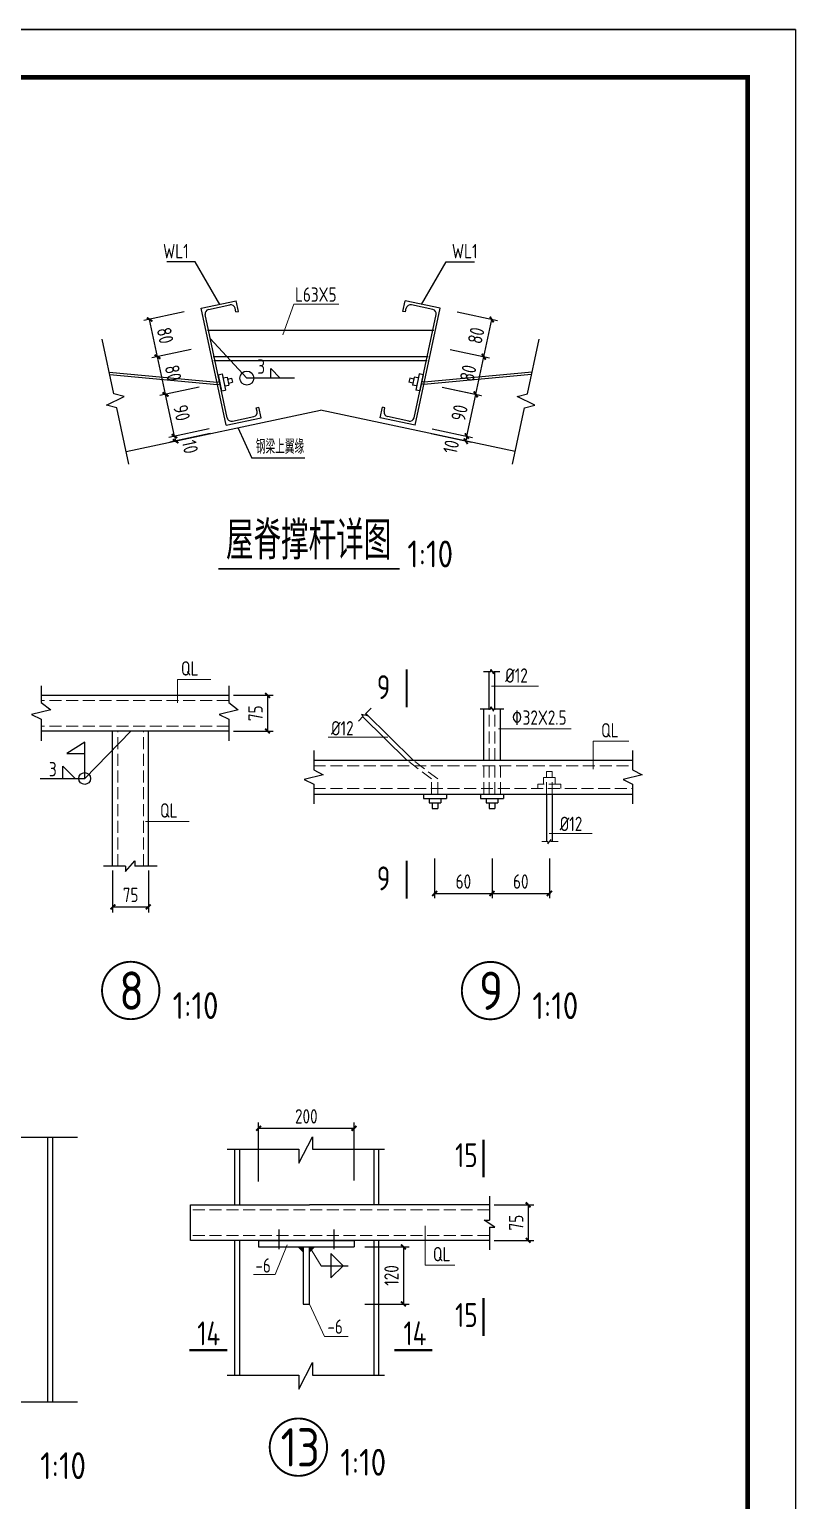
# Model space of a CAD drawing. Header units: millimetres. Extents: x 865490 to 879904, y 39442 to 44891.
# Drawn here: x 876056 to 876216.3, y 39736.5 to 40044 of the extents above; entities that cross this region are included whole.
import ezdxf

# ---------------------------------------------------------------- set-up
doc = ezdxf.new("R2010")
doc.units = ezdxf.units.MM
doc.header["$LTSCALE"] = 1000
doc.header["$MEASUREMENT"] = 0
doc.linetypes.add('DASH', pattern=[0.35, 0.25, -0.1])
for name, color, linetype, lineweight in [('1', 4, 'Continuous', 70), ('D3', 62, 'Continuous', 9), ('LZ', 64, 'Continuous', 9), ('数字', 3, 'Continuous', 9)]:
    doc.layers.add(name, color=color, linetype=linetype, lineweight=lineweight)
for name, color, linetype in [('D1', 112, 'Continuous'), ('D2', 6, 'Continuous'), ('DIM', 7, 'Continuous'), ('DRAWING0', 112, 'Continuous'), ('GJ', 6, 'Continuous'), ('PUB_DIM', 3, 'Continuous'), ('THIN', 7, 'Continuous'), ('文字', 7, 'Continuous'), ('桩', 6, 'Continuous')]:
    doc.layers.add(name, color=color, linetype=linetype)
doc.styles.add('GBHZ', font='gbenor.shx', dxfattribs={"width": 0.9, "bigfont": 'gbcbig.shx'})
doc.dimstyles.new('100', dxfattribs={"dimscale": 0, "dimtxt": 3, "dimasz": 0.01, "dimexe": 1, "dimexo": 2, "dimgap": 1, "dimtad": 1, "dimdec": 0, "dimlfac": 100, "dimdsep": 46, "dimtxsty": 'GBHZ', "dimblk": 'JT', "dimcen": -2.5, "dimclrd": 7, "dimclre": 7, "dimclrt": 7, "dimadec": 0, "dimazin": 0, "dimtfac": 1, "dimtdec": 0, "dimtix": 1, "dimtmove": 2, "dimatfit": 3, "dimldrblk": 'JT', "dimfxl": 0, "dimtolj": 1, "dimlwd": -1, "dimlwe": -1, "dimarcsym": 0})
doc.dimstyles.new('Y10', dxfattribs={"dimscale": 0, "dimtxt": 3, "dimasz": 0.01, "dimexe": 1.2, "dimexo": 1, "dimgap": 1, "dimtad": 1, "dimdec": 0, "dimlfac": 10, "dimzin": 0, "dimdsep": 46, "dimtxsty": 'GBHZ', "dimblk1": 'DX', "dimblk2": 'DX', "dimsah": 1, "dimcen": 0.09, "dimdle": 1, "dimadec": 0, "dimazin": 0, "dimtfac": 1, "dimtdec": 0, "dimtix": 1, "dimtmove": 2, "dimatfit": 3, "dimldrblk": 'DX', "dimfxl": 0, "dimtolj": 1, "dimtzin": 0, "dimarcsym": 0})

# ---------------------------------------------------------------- blocks, each defined once
blk = doc.blocks.new('DX')
at = {"color": 0, "linetype": 'ByBlock', "const_width": 40}
blk.add_lwpolyline([(-54, -51), (46, 49)], dxfattribs=at)
blk = doc.blocks.new('*D223')
at = {"layer": 'Defpoints', "color": 0, "linetype": 'ByBlock', "transparency": 16777216}
for p in [(876092.55, 39969.39), (876084.53, 39967.68), (876094.6, 39960.67)]:
    blk.add_point(p, dxfattribs=at)
at = {"layer": 'dim', "color": 0, "linetype": 'ByBlock', "lineweight": -2, "transparency": 16777216}
for p, q in [((876091.57, 39969.18), (876083.36, 39967.43)), ((876086.4, 39958.93), (876084.53, 39967.67)), ((876093.63, 39960.46), (876085.22, 39958.67))]:
    blk.add_line(p, q, dxfattribs=at)
at = {"layer": 'dim', "color": 0, "linetype": 'ByBlock', "lineweight": -2, "transparency": 16777216, "xscale": 0.01, "yscale": 0.01, "zscale": 0.01}
for p, rotation in [((876084.53, 39967.68), 102.0171866415821), ((876086.4, 39958.92), 282.0171866415821)]:
    blk.add_blockref('DX', p, dxfattribs=dict(at, rotation=rotation))
at = {"layer": 'dim', "color": 0, "linetype": 'ByBlock', "transparency": 16777216, "insert": (876087.91, 39963.82), "char_height": 3, "attachment_point": 5, "rotation": 282.0172, "style": 'GBHZ'}
blk.add_mtext('\\A1;90', dxfattribs=at)
blk = doc.blocks.new('*D224')
at = {"layer": 'Defpoints', "color": 0, "linetype": 'ByBlock', "transparency": 16777216}
for p in [(876082.84, 39975.54), (876090.84, 39977.25), (876092.55, 39969.39)]:
    blk.add_point(p, dxfattribs=at)
at = {"layer": 'dim', "color": 0, "linetype": 'ByBlock', "lineweight": -2, "transparency": 16777216}
for p, q in [((876089.86, 39977.04), (876081.66, 39975.29)), ((876084.51, 39967.69), (876082.84, 39975.53)), ((876091.57, 39969.18), (876083.34, 39967.43))]:
    blk.add_line(p, q, dxfattribs=at)
at = {"layer": 'dim', "color": 0, "linetype": 'ByBlock', "lineweight": -2, "transparency": 16777216, "xscale": 0.01, "yscale": 0.01, "zscale": 0.01}
for p, rotation in [((876082.84, 39975.54), 102.0171866415821), ((876084.51, 39967.68), 282.0171866415821)]:
    blk.add_blockref('DX', p, dxfattribs=dict(at, rotation=rotation))
at = {"layer": 'dim', "color": 0, "linetype": 'ByBlock', "transparency": 16777216, "insert": (876086.12, 39972.13), "char_height": 3, "attachment_point": 5, "rotation": 282.0172, "style": 'GBHZ'}
blk.add_mtext('\\A1;80', dxfattribs=at)
blk = doc.blocks.new('*D225')
at = {"layer": 'Defpoints', "color": 0, "linetype": 'ByBlock', "transparency": 16777216}
for p in [(876089.38, 39985.11), (876081.17, 39983.37), (876090.84, 39977.25)]:
    blk.add_point(p, dxfattribs=at)
at = {"layer": 'dim', "color": 0, "linetype": 'ByBlock', "lineweight": -2, "transparency": 16777216}
for p, q in [((876088.4, 39984.91), (876080, 39983.12)), ((876082.83, 39975.55), (876081.17, 39983.36)), ((876089.86, 39977.04), (876081.66, 39975.29))]:
    blk.add_line(p, q, dxfattribs=at)
at = {"layer": 'dim', "color": 0, "linetype": 'ByBlock', "lineweight": -2, "transparency": 16777216, "xscale": 0.01, "yscale": 0.01, "zscale": 0.01}
for p, rotation in [((876081.17, 39983.37), 102.0171866415821), ((876082.84, 39975.54), 282.0171866415821)]:
    blk.add_blockref('DX', p, dxfattribs=dict(at, rotation=rotation))
at = {"layer": 'dim', "color": 0, "linetype": 'ByBlock', "transparency": 16777216, "insert": (876084.45, 39979.98), "char_height": 3, "attachment_point": 5, "rotation": 282.0172, "style": 'GBHZ'}
blk.add_mtext('\\A1;80', dxfattribs=at)
blk = doc.blocks.new('*D226')
at = {"layer": 'Defpoints', "color": 0, "linetype": 'ByBlock', "transparency": 16777216}
for p in [(876094.6, 39960.67), (876094.81, 39959.69), (876086.61, 39957.94)]:
    blk.add_point(p, dxfattribs=at)
at = {"layer": 'dim', "color": 0, "linetype": 'ByBlock', "lineweight": -2, "transparency": 16777216}
for p, q in [((876093.63, 39960.46), (876085.22, 39958.67)), ((876093.83, 39959.48), (876085.43, 39957.69)), ((876086.4, 39958.93), (876086.39, 39958.94)), ((876086.4, 39958.92), (876086.61, 39957.94)), ((876086.61, 39957.93), (876086.61, 39957.92))]:
    blk.add_line(p, q, dxfattribs=at)
at = {"layer": 'dim', "color": 0, "linetype": 'ByBlock', "lineweight": -2, "transparency": 16777216, "xscale": 0.01, "yscale": 0.01, "zscale": 0.01}
for p, rotation in [((876086.4, 39958.92), 282.0171866415821), ((876086.61, 39957.94), 102.0171866415821)]:
    blk.add_blockref('DX', p, dxfattribs=dict(at, rotation=rotation))
at = {"layer": 'dim', "color": 0, "linetype": 'ByBlock', "transparency": 16777216, "insert": (876089.67, 39956.72), "char_height": 3, "attachment_point": 5, "rotation": 282.0172, "style": 'GBHZ'}
blk.add_mtext('\\A1;10', dxfattribs=at)
blk = doc.blocks.new('*D231')
at = {"layer": 'Defpoints', "color": 0, "linetype": 'ByBlock', "transparency": 16777216}
for p in [(876141.36, 39969.39), (876149.38, 39967.68), (876139.31, 39960.67)]:
    blk.add_point(p, dxfattribs=at)
at = {"layer": 'dim', "color": 0, "linetype": 'ByBlock', "lineweight": -2, "transparency": 16777216}
for p, q in [((876142.34, 39969.18), (876150.55, 39967.43)), ((876147.52, 39958.93), (876149.38, 39967.67)), ((876140.29, 39960.46), (876148.69, 39958.67))]:
    blk.add_line(p, q, dxfattribs=at)
at = {"layer": 'dim', "color": 0, "linetype": 'ByBlock', "lineweight": -2, "transparency": 16777216, "xscale": 0.01, "yscale": 0.01, "zscale": 0.01}
for p, rotation in [((876149.38, 39967.68), 77.98281336494445), ((876147.52, 39958.92), 257.9828133649445)]:
    blk.add_blockref('DX', p, dxfattribs=dict(at, rotation=rotation))
at = {"layer": 'dim', "color": 0, "linetype": 'ByBlock', "transparency": 16777216, "insert": (876146, 39963.82), "char_height": 3, "attachment_point": 5, "rotation": 77.9828, "style": 'GBHZ'}
blk.add_mtext('\\A1;90', dxfattribs=at)
blk = doc.blocks.new('*D232')
at = {"layer": 'Defpoints', "color": 0, "linetype": 'ByBlock', "transparency": 16777216}
for p in [(876143.08, 39977.25), (876151.08, 39975.54), (876141.36, 39969.39)]:
    blk.add_point(p, dxfattribs=at)
at = {"layer": 'dim', "color": 0, "linetype": 'ByBlock', "lineweight": -2, "transparency": 16777216}
for p, q in [((876144.05, 39977.04), (876152.25, 39975.29)), ((876149.41, 39967.69), (876151.08, 39975.53)), ((876142.34, 39969.18), (876150.58, 39967.43))]:
    blk.add_line(p, q, dxfattribs=at)
at = {"layer": 'dim', "color": 0, "linetype": 'ByBlock', "lineweight": -2, "transparency": 16777216, "xscale": 0.01, "yscale": 0.01, "zscale": 0.01}
for p, rotation in [((876151.08, 39975.54), 77.98281336494445), ((876149.4, 39967.68), 257.9828133649445)]:
    blk.add_blockref('DX', p, dxfattribs=dict(at, rotation=rotation))
at = {"layer": 'dim', "color": 0, "linetype": 'ByBlock', "transparency": 16777216, "insert": (876147.8, 39972.13), "char_height": 3, "attachment_point": 5, "rotation": 77.9828, "style": 'GBHZ'}
blk.add_mtext('\\A1;80', dxfattribs=at)
blk = doc.blocks.new('*D233')
at = {"layer": 'Defpoints', "color": 0, "linetype": 'ByBlock', "transparency": 16777216}
for p in [(876144.54, 39985.11), (876152.74, 39983.37), (876143.08, 39977.25)]:
    blk.add_point(p, dxfattribs=at)
at = {"layer": 'dim', "color": 0, "linetype": 'ByBlock', "lineweight": -2, "transparency": 16777216}
for p, q in [((876145.52, 39984.91), (876153.92, 39983.12)), ((876151.08, 39975.55), (876152.74, 39983.36)), ((876144.05, 39977.04), (876152.25, 39975.29))]:
    blk.add_line(p, q, dxfattribs=at)
at = {"layer": 'dim', "color": 0, "linetype": 'ByBlock', "lineweight": -2, "transparency": 16777216, "xscale": 0.01, "yscale": 0.01, "zscale": 0.01}
for p, rotation in [((876152.74, 39983.37), 77.98281336494445), ((876151.08, 39975.54), 257.9828133649445)]:
    blk.add_blockref('DX', p, dxfattribs=dict(at, rotation=rotation))
at = {"layer": 'dim', "color": 0, "linetype": 'ByBlock', "transparency": 16777216, "insert": (876149.47, 39979.98), "char_height": 3, "attachment_point": 5, "rotation": 77.9828, "style": 'GBHZ'}
blk.add_mtext('\\A1;80', dxfattribs=at)
blk = doc.blocks.new('*D234')
at = {"layer": 'Defpoints', "color": 0, "linetype": 'ByBlock', "transparency": 16777216}
for p in [(876139.1, 39959.69), (876139.31, 39960.67), (876147.31, 39957.94)]:
    blk.add_point(p, dxfattribs=at)
at = {"layer": 'dim', "color": 0, "linetype": 'ByBlock', "lineweight": -2, "transparency": 16777216}
for p, q in [((876140.29, 39960.46), (876148.69, 39958.67)), ((876140.08, 39959.48), (876148.48, 39957.69)), ((876147.31, 39957.93), (876147.3, 39957.92)), ((876147.52, 39958.92), (876147.31, 39957.94)), ((876147.52, 39958.93), (876147.52, 39958.94))]:
    blk.add_line(p, q, dxfattribs=at)
at = {"layer": 'dim', "color": 0, "linetype": 'ByBlock', "lineweight": -2, "transparency": 16777216, "xscale": 0.01, "yscale": 0.01, "zscale": 0.01}
for p, rotation in [((876147.52, 39958.92), 257.9828133649444), ((876147.31, 39957.94), 77.98281336494442)]:
    blk.add_blockref('DX', p, dxfattribs=dict(at, rotation=rotation))
at = {"layer": 'dim', "color": 0, "linetype": 'ByBlock', "transparency": 16777216, "insert": (876144.24, 39956.72), "char_height": 3, "attachment_point": 5, "rotation": 77.9828, "style": 'GBHZ'}
blk.add_mtext('\\A1;10', dxfattribs=at)
blk = doc.blocks.new('*D266')
at = {"layer": 'Defpoints', "color": 0, "linetype": 'ByBlock', "transparency": 16777216}
for p in [(876123.96, 39814.28), (876103.96, 39802.17), (876123.96, 39802.38)]:
    blk.add_point(p, dxfattribs=at)
at = {"layer": 'DIM', "color": 0, "linetype": 'ByBlock', "lineweight": -2, "transparency": 16777216}
for p, q in [((876103.96, 39803.17), (876103.96, 39815.48)), ((876123.96, 39803.38), (876123.96, 39815.48)), ((876103.97, 39814.28), (876123.95, 39814.28))]:
    blk.add_line(p, q, dxfattribs=at)
at = {"layer": 'DIM', "color": 0, "linetype": 'ByBlock', "lineweight": -2, "transparency": 16777216, "xscale": 0.01, "yscale": 0.01, "zscale": 0.01, "rotation": 180}
blk.add_blockref('DX', (876103.96, 39814.28), dxfattribs=at)
at = {"layer": 'DIM', "color": 0, "linetype": 'ByBlock', "lineweight": -2, "transparency": 16777216, "xscale": 0.01, "yscale": 0.01, "zscale": 0.01}
blk.add_blockref('DX', (876123.96, 39814.28), dxfattribs=at)
at = {"layer": 'DIM', "color": 0, "linetype": 'ByBlock', "transparency": 16777216, "insert": (876113.96, 39816.78), "char_height": 3, "attachment_point": 5, "style": 'GBHZ'}
blk.add_mtext('\\A1;200', dxfattribs=at)
blk = doc.blocks.new('*D267')
at = {"layer": 'Defpoints', "color": 0, "linetype": 'ByBlock', "transparency": 16777216}
for p in [(876125.23, 39789.53), (876125.23, 39777.53), (876134.27, 39777.53)]:
    blk.add_point(p, dxfattribs=at)
at = {"layer": 'DIM', "color": 0, "linetype": 'ByBlock', "lineweight": -2, "transparency": 16777216}
for p, q in [((876126.23, 39789.53), (876135.47, 39789.53)), ((876134.27, 39789.52), (876134.27, 39777.54)), ((876126.23, 39777.53), (876135.47, 39777.53))]:
    blk.add_line(p, q, dxfattribs=at)
at = {"layer": 'DIM', "color": 0, "linetype": 'ByBlock', "lineweight": -2, "transparency": 16777216, "xscale": 0.01, "yscale": 0.01, "zscale": 0.01}
for p, rotation in [((876134.27, 39789.53), 90), ((876134.27, 39777.53), 270)]:
    blk.add_blockref('DX', p, dxfattribs=dict(at, rotation=rotation))
at = {"layer": 'DIM', "color": 0, "linetype": 'ByBlock', "transparency": 16777216, "insert": (876131.77, 39783.53), "char_height": 3, "attachment_point": 5, "rotation": 90, "style": 'GBHZ'}
blk.add_mtext('\\A1;120', dxfattribs=at)
blk = doc.blocks.new('*D268')
at = {"layer": 'Defpoints', "color": 0, "linetype": 'ByBlock', "transparency": 16777216}
for p in [(876152.25, 39798.32), (876152.25, 39790.82), (876160.35, 39790.82)]:
    blk.add_point(p, dxfattribs=at)
at = {"layer": 'DIM', "color": 0, "linetype": 'ByBlock', "lineweight": -2, "transparency": 16777216}
for p, q in [((876153.25, 39798.32), (876161.55, 39798.32)), ((876160.35, 39798.31), (876160.35, 39790.83)), ((876153.25, 39790.82), (876161.55, 39790.82))]:
    blk.add_line(p, q, dxfattribs=at)
at = {"layer": 'DIM', "color": 0, "linetype": 'ByBlock', "lineweight": -2, "transparency": 16777216, "xscale": 0.01, "yscale": 0.01, "zscale": 0.01}
for p, rotation in [((876160.35, 39798.32), 90), ((876160.35, 39790.82), 270)]:
    blk.add_blockref('DX', p, dxfattribs=dict(at, rotation=rotation))
at = {"layer": 'DIM', "color": 0, "linetype": 'ByBlock', "transparency": 16777216, "insert": (876157.85, 39794.57), "char_height": 3, "attachment_point": 5, "rotation": 90, "style": 'GBHZ'}
blk.add_mtext('\\A1;75', dxfattribs=at)
blk = doc.blocks.new('JT')
at = {"color": 3}
blk.add_line((-20, 0), (20, 0), dxfattribs=at)
at = {"color": 3, "const_width": 40}
blk.add_lwpolyline([(-53, -53), (53, 53)], dxfattribs=at)
blk = doc.blocks.new('*D289')
at = {"layer": 'Defpoints', "color": 0, "linetype": 'ByBlock', "transparency": 16777216}
for p in [(876152.81, 39872.68, 6.02), (876164.81, 39872.68, 6.02), (876164.81, 39863.36)]:
    blk.add_point(p, dxfattribs=at)
at = {"layer": 'DIM', "color": 7, "linetype": 'ByBlock', "transparency": 16777216}
for p, q in [((876152.81, 39870.68), (876152.81, 39862.36)), ((876164.81, 39870.68), (876164.81, 39862.36)), ((876152.82, 39863.36), (876164.8, 39863.36))]:
    blk.add_line(p, q, dxfattribs=at)
at = {"layer": 'DIM', "color": 7, "linetype": 'ByBlock', "transparency": 16777216, "xscale": 0.01, "yscale": 0.01, "zscale": 0.01, "rotation": 180}
blk.add_blockref('JT', (876152.81, 39863.36), dxfattribs=at)
at = {"layer": 'DIM', "color": 7, "linetype": 'ByBlock', "transparency": 16777216, "xscale": 0.01, "yscale": 0.01, "zscale": 0.01}
blk.add_blockref('JT', (876164.81, 39863.36), dxfattribs=at)
at = {"layer": 'DIM', "color": 7, "linetype": 'ByBlock', "transparency": 16777216, "insert": (876158.81, 39865.86), "char_height": 3, "attachment_point": 5, "style": 'GBHZ'}
blk.add_mtext('\\A1;60', dxfattribs=at)
blk = doc.blocks.new('*D290')
at = {"layer": 'Defpoints', "color": 0, "linetype": 'ByBlock', "transparency": 16777216}
for p in [(876140.8, 39872.68, 6.02), (876152.81, 39872.68, 6.02), (876152.81, 39863.36)]:
    blk.add_point(p, dxfattribs=at)
at = {"layer": 'DIM', "color": 7, "linetype": 'ByBlock', "transparency": 16777216}
for p, q in [((876140.8, 39870.68), (876140.8, 39862.36)), ((876152.81, 39870.68), (876152.81, 39862.36)), ((876140.81, 39863.36), (876152.8, 39863.36))]:
    blk.add_line(p, q, dxfattribs=at)
at = {"layer": 'DIM', "color": 7, "linetype": 'ByBlock', "transparency": 16777216, "xscale": 0.01, "yscale": 0.01, "zscale": 0.01, "rotation": 180}
blk.add_blockref('JT', (876140.8, 39863.36), dxfattribs=at)
at = {"layer": 'DIM', "color": 7, "linetype": 'ByBlock', "transparency": 16777216, "xscale": 0.01, "yscale": 0.01, "zscale": 0.01}
blk.add_blockref('JT', (876152.81, 39863.36), dxfattribs=at)
at = {"layer": 'DIM', "color": 7, "linetype": 'ByBlock', "transparency": 16777216, "insert": (876146.81, 39865.86), "char_height": 3, "attachment_point": 5, "style": 'GBHZ'}
blk.add_mtext('\\A1;60', dxfattribs=at)
blk = doc.blocks.new('*D321')
at = {"layer": 'Defpoints', "color": 0, "linetype": 'ByBlock', "transparency": 16777216}
for p in [(876097.74, 39904.78), (876097.74, 39897.28), (876105.84, 39897.28)]:
    blk.add_point(p, dxfattribs=at)
at = {"layer": 'DIM', "color": 0, "linetype": 'ByBlock', "lineweight": -2, "transparency": 16777216}
for p, q in [((876098.74, 39904.78), (876107.04, 39904.78)), ((876105.84, 39904.77), (876105.84, 39897.29)), ((876098.74, 39897.28), (876107.04, 39897.28))]:
    blk.add_line(p, q, dxfattribs=at)
at = {"layer": 'DIM', "color": 0, "linetype": 'ByBlock', "lineweight": -2, "transparency": 16777216, "xscale": 0.01, "yscale": 0.01, "zscale": 0.01}
for p, rotation in [((876105.84, 39904.78), 90), ((876105.84, 39897.28), 270)]:
    blk.add_blockref('DX', p, dxfattribs=dict(at, rotation=rotation))
at = {"layer": 'DIM', "color": 0, "linetype": 'ByBlock', "transparency": 16777216, "insert": (876103.34, 39901.03), "char_height": 3, "attachment_point": 5, "rotation": 90, "style": 'GBHZ'}
blk.add_mtext('\\A1;75', dxfattribs=at)
blk = doc.blocks.new('*D322')
at = {"layer": 'Defpoints', "color": 0, "linetype": 'ByBlock', "transparency": 16777216}
for p in [(876073.46, 39869.15, -5), (876080.96, 39869.15, -5), (876080.96, 39860.56)]:
    blk.add_point(p, dxfattribs=at)
at = {"layer": 'DIM', "color": 0, "linetype": 'ByBlock', "lineweight": -2, "transparency": 16777216}
for p, q in [((876073.46, 39868.15), (876073.46, 39859.36)), ((876080.96, 39868.15), (876080.96, 39859.36)), ((876073.47, 39860.56), (876080.95, 39860.56))]:
    blk.add_line(p, q, dxfattribs=at)
at = {"layer": 'DIM', "color": 0, "linetype": 'ByBlock', "lineweight": -2, "transparency": 16777216, "xscale": 0.01, "yscale": 0.01, "zscale": 0.01, "rotation": 180}
blk.add_blockref('DX', (876073.46, 39860.56), dxfattribs=at)
at = {"layer": 'DIM', "color": 0, "linetype": 'ByBlock', "lineweight": -2, "transparency": 16777216, "xscale": 0.01, "yscale": 0.01, "zscale": 0.01}
blk.add_blockref('DX', (876080.96, 39860.56), dxfattribs=at)
at = {"layer": 'DIM', "color": 0, "linetype": 'ByBlock', "transparency": 16777216, "insert": (876077.21, 39863.06), "char_height": 3, "attachment_point": 5, "style": 'GBHZ'}
blk.add_mtext('\\A1;75', dxfattribs=at)

msp = doc.modelspace()

# ---------------------------------------------------------------- linework, layer by layer
at = {"color": 0}
for p, q in [((876216.28, 40043.955), (875375.28, 40043.955)), ((875375.28, 40043.955), (876216.28, 40043.955)), ((876216.28, 40043.955), (876216.28, 39449.955))]:
    msp.add_line(p, q, dxfattribs=at)
at = {"color": 251}
for p, q in [((876090.712, 39995.374), (876084.813, 39995.374)), ((876095.871, 39986.496), (876090.712, 39995.374)), ((876138.043, 39986.496), (876143.202, 39995.374)), ((876143.202, 39995.374), (876149.101, 39995.374)), ((876101.514, 39971.085), (876093.878, 39979.38)), ((876108.514, 39971.085), (876106.514, 39973.085)), ((876106.514, 39971.085), (876106.514, 39973.085)), ((876111.514, 39971.085), (876101.514, 39971.085)), ((876076.277, 39955.743), (876116.957, 39964.403)), ((876157.636, 39955.743), (876116.957, 39964.403)), ((876099.667, 39960.722), (876102.552, 39954.364)), ((876113.647, 39954.364), (876102.552, 39954.364))]:
    msp.add_line(p, q, dxfattribs=at)
at = {"color": 0, "const_width": 1}
msp.add_lwpolyline([(876206.28, 39459.955), (875400.28, 39459.955), (875400.28, 40033.955), (876206.28, 40033.955)], close=True, dxfattribs=at)
at = {"linetype": 'ByBlock', "ltscale": 0.5, "const_width": 0.4, "elevation": -5}
msp.add_lwpolyline([(876071.238, 39843.092, 1), (876083.238, 39843.092, 1)], format="xyb", close=True, dxfattribs=at)
at = {"linetype": 'ByBlock', "ltscale": 0.5, "const_width": 0.4}
for points in [[(876146.481, 39843.066, 1), (876158.481, 39843.066, 1)], [(876106.305, 39747.641, 1), (876118.305, 39747.641, 1)]]:
    msp.add_lwpolyline(points, format="xyb", close=True, dxfattribs=at)
at = {"color": 251}
msp.add_circle((876101.514, 39971.085), 1.456, dxfattribs=at)
at = {"layer": '1', "color": 2, "const_width": 0.48, "elevation": -6.024}
for points in [[(876134.943, 39902.283), (876134.943, 39910.205)], [(876134.943, 39862.313), (876134.943, 39870.235)]]:
    msp.add_lwpolyline(points, dxfattribs=at)
at = {"layer": '1', "color": 2, "const_width": 0.48}
for points in [[(876151.013, 39811.943), (876151.013, 39804.021)], [(876151.013, 39778.821), (876151.013, 39770.899)], [(876089.512, 39767.919), (876097.434, 39767.919)], [(876132.378, 39767.919), (876140.3, 39767.919)]]:
    msp.add_lwpolyline(points, dxfattribs=at)
at = {"layer": 'D1', "color": 251}
for p, q in [((876152.536, 39909.707), (876151.015, 39909.707)), ((876152.536, 39909.707), (876152.536, 39910.175)), ((876152.536, 39910.175), (876153.121, 39909.239)), ((876154.408, 39909.707), (876153.121, 39909.707)), ((876153.121, 39909.239), (876153.121, 39909.707)), ((876126.346, 39900.88), (876127.55, 39902.097)), ((876152.536, 39901.917), (876150.349, 39901.917)), ((876152.536, 39902.385), (876153.121, 39901.449)), ((876152.536, 39901.917), (876152.536, 39902.385)), ((876155.263, 39901.917), (876153.121, 39901.917)), ((876153.121, 39901.449), (876153.121, 39901.917)), ((876124.864, 39899.384), (876125.882, 39900.413)), ((876126.72, 39900.51), (876125.508, 39900.783)), ((876125.508, 39900.783), (876125.882, 39900.413)), ((876126.346, 39900.88), (876126.72, 39900.51)), ((876066.089, 39812.396, 5), (876053.003, 39812.396, 5)), ((876112.361, 39806.976), (876115.236, 39812.526)), ((876115.236, 39812.526), (876115.236, 39809.909)), ((876097.434, 39809.909), (876112.361, 39809.909)), ((876112.361, 39809.909), (876112.361, 39806.976)), ((876115.236, 39809.909), (876130.344, 39809.909)), ((876152.247, 39800.136), (876152.247, 39795.071)), ((876153.371, 39793.59), (876151.122, 39795.071)), ((876151.122, 39795.071), (876152.247, 39795.071)), ((876152.247, 39793.59), (876152.247, 39788.891)), ((876152.247, 39793.59), (876153.371, 39793.59)), ((876119.088, 39788.141), (876119.088, 39783.003)), ((876119.088, 39788.141), (876121.658, 39785.572)), ((876117.059, 39785.572), (876122.739, 39785.572)), ((876119.088, 39783.003), (876121.658, 39785.572)), ((876112.361, 39759.79), (876115.236, 39765.34)), ((876115.236, 39765.34), (876115.236, 39762.722)), ((876097.434, 39762.722), (876112.361, 39762.722)), ((876112.361, 39762.722), (876112.361, 39759.79)), ((876115.236, 39762.722), (876130.344, 39762.722)), ((876066.089, 39757.048, 5), (876052.852, 39757.048, 5))]:
    msp.add_line(p, q, dxfattribs=at)
at = {"layer": 'D1'}
for p, q in [((876076.151, 39869.056, -5), (876071.538, 39869.056, -5)), ((876076.151, 39867.932, -5), (876078.131, 39870.18, -5)), ((876076.151, 39869.056, -5), (876076.151, 39867.932, -5)), ((876078.131, 39870.18, -5), (876078.131, 39869.056, -5)), ((876082.784, 39869.056, -5), (876078.131, 39869.056, -5))]:
    msp.add_line(p, q, dxfattribs=at)
at = {"layer": 'D2'}
for p, q in [((876091.959, 39985.664), (876099.293, 39987.225)), ((876097.187, 39961.217), (876091.959, 39985.664)), ((876097.433, 39962.767), (876092.817, 39984.342)), ((876093.511, 39985.411), (876097.979, 39986.363)), ((876099.213, 39984.897), (876099.048, 39985.669)), ((876099.213, 39984.897), (876099.764, 39985.014)), ((876099.764, 39985.014), (876099.293, 39987.225)), ((876134.15, 39985.014), (876134.62, 39987.225)), ((876134.701, 39984.897), (876134.15, 39985.014)), ((876141.954, 39985.664), (876134.62, 39987.225)), ((876134.701, 39984.897), (876134.865, 39985.669)), ((876140.403, 39985.411), (876135.935, 39986.363)), ((876136.481, 39962.767), (876141.097, 39984.342)), ((876136.727, 39961.217), (876141.954, 39985.664)), ((876093.298, 39981.09), (876140.616, 39981.09)), ((876094.476, 39975.59), (876139.437, 39975.59)), ((876072.743, 39972.344), (876095.285, 39970.228)), ((876094.648, 39974.79), (876139.266, 39974.79)), ((876095.507, 39971.789), (876096.354, 39971.97)), ((876096.354, 39971.97), (876097.074, 39968.584)), ((876137.56, 39971.97), (876136.839, 39968.584)), ((876138.406, 39971.789), (876137.56, 39971.97)), ((876161.17, 39972.344), (876138.628, 39970.228)), ((876072.849, 39971.848), (876095.348, 39969.73)), ((876095.285, 39970.228), (876095.816, 39970.341)), ((876095.348, 39969.73), (876095.92, 39969.852)), ((876096.534, 39971.123), (876097.38, 39971.303)), ((876096.894, 39969.43), (876097.741, 39969.61)), ((876097.38, 39971.303), (876097.741, 39969.61)), ((876097.47, 39970.88), (876098.317, 39971.06)), ((876097.651, 39970.034), (876098.497, 39970.214)), ((876098.317, 39971.06), (876098.497, 39970.214)), ((876135.597, 39971.06), (876135.416, 39970.214)), ((876136.263, 39970.034), (876135.416, 39970.214)), ((876136.443, 39970.88), (876135.597, 39971.06)), ((876136.533, 39971.303), (876136.173, 39969.61)), ((876137.019, 39969.43), (876136.173, 39969.61)), ((876137.38, 39971.123), (876136.533, 39971.303)), ((876138.566, 39969.73), (876137.994, 39969.852)), ((876138.628, 39970.228), (876138.098, 39970.341)), ((876161.065, 39971.848), (876138.566, 39969.73)), ((876096.228, 39968.404), (876097.074, 39968.584)), ((876137.686, 39968.404), (876136.839, 39968.584)), ((876097.187, 39961.217), (876104.521, 39962.778)), ((876098.502, 39962.073), (876102.971, 39963.024)), ((876103.5, 39964.865), (876104.052, 39964.982)), ((876103.665, 39964.093), (876103.5, 39964.865)), ((876104.521, 39962.778), (876104.052, 39964.982)), ((876129.393, 39962.778), (876129.862, 39964.982)), ((876136.727, 39961.217), (876129.393, 39962.778)), ((876130.413, 39964.865), (876129.862, 39964.982)), ((876130.249, 39964.093), (876130.413, 39964.865)), ((876135.411, 39962.073), (876130.943, 39963.024)), ((876152.221, 39901.917), (876152.221, 39909.718)), ((876153.391, 39901.917), (876153.391, 39909.718)), ((876097.739, 39904.776), (876058.521, 39904.776)), ((876151.051, 39891.234), (876151.051, 39901.917)), ((876154.561, 39891.234), (876154.561, 39901.917)), ((876134.962, 39891.234), (876125.788, 39900.317)), ((876136.279, 39891.234), (876126.44, 39900.975)), ((876097.739, 39897.277), (876058.521, 39897.277)), ((876073.461, 39869.056), (876073.461, 39897.277)), ((876080.96, 39869.056), (876080.96, 39897.277)), ((876115.498, 39891.234), (876150.817, 39891.234)), ((876150.817, 39891.234), (876182.193, 39891.234)), ((876115.498, 39884.122), (876179.145, 39884.122)), ((876115.498, 39884.122), (876182.193, 39884.122)), ((876138.458, 39884.122), (876138.458, 39883.22)), ((876138.458, 39883.22), (876143.266, 39883.22)), ((876139.66, 39883.22), (876139.66, 39882.318)), ((876142.064, 39883.22), (876142.064, 39882.318)), ((876143.266, 39884.122), (876143.266, 39883.22)), ((876150.386, 39884.122), (876150.386, 39883.22)), ((876150.386, 39883.22), (876155.194, 39883.22)), ((876151.588, 39883.22), (876151.588, 39882.318)), ((876153.992, 39883.22), (876153.992, 39882.318)), ((876155.194, 39884.122), (876155.194, 39883.22)), ((876164.189, 39884.122), (876164.189, 39874.205)), ((876165.392, 39884.122), (876165.392, 39874.205)), ((876139.66, 39882.318), (876142.064, 39882.318)), ((876140.261, 39882.318), (876140.261, 39881.116)), ((876140.261, 39881.116), (876141.463, 39881.116)), ((876141.463, 39882.318), (876141.463, 39881.116)), ((876151.588, 39882.318), (876153.992, 39882.318)), ((876152.189, 39882.318), (876152.189, 39881.116)), ((876152.189, 39881.116), (876153.391, 39881.116)), ((876153.391, 39882.318), (876153.391, 39881.116)), ((876059.851, 39812.396, 5), (876059.851, 39757.048, 5)), ((876060.867, 39812.396, 5), (876060.867, 39757.048, 5)), ((876098.964, 39809.909), (876098.964, 39798.316)), ((876099.964, 39809.909), (876099.964, 39798.316)), ((876128.071, 39809.909), (876128.071, 39798.316)), ((876129.071, 39809.909), (876129.071, 39798.316)), ((876089.762, 39798.316), (876114.607, 39798.316)), ((876152.247, 39798.316), (876114.607, 39798.316)), ((876152.247, 39790.818), (876089.762, 39790.818)), ((876098.964, 39790.818), (876098.964, 39762.722)), ((876099.964, 39790.818), (876099.964, 39762.722)), ((876103.964, 39790.818), (876103.964, 39789.533)), ((876103.964, 39790.818), (876123.964, 39790.818)), ((876123.964, 39790.818), (876123.964, 39789.533)), ((876128.071, 39790.818), (876128.071, 39762.722)), ((876129.071, 39790.818), (876129.071, 39762.722)), ((876103.964, 39789.533), (876123.964, 39789.533)), ((876113.322, 39789.533), (876113.322, 39777.53)), ((876114.607, 39777.53), (876114.607, 39789.533)), ((876113.322, 39777.53), (876114.607, 39777.53))]:
    msp.add_line(p, q, dxfattribs=at)
at = {"layer": 'D2', "linetype": 'Continuous'}
for p, q in [((876108.183, 39793.137), (876108.183, 39788.998)), ((876119.745, 39793.137), (876119.745, 39788.998))]:
    msp.add_line(p, q, dxfattribs=at)
at = {"layer": 'D2'}
for centre, start, end in [((876093.698, 39984.53), 102.01719, 192.01719), ((876098.167, 39985.481), 12.01719, 102.01719), ((876135.747, 39985.481), 77.98281, 167.98281), ((876140.215, 39984.53), 347.98281, 77.98281), ((876098.315, 39962.954), 192.01719, 282.01719), ((876102.783, 39963.906), 282.01719, 12.01719), ((876131.131, 39963.906), 167.98281, 257.98281), ((876135.599, 39962.954), 257.98281, 347.98281)]:
    msp.add_arc(centre, 0.902, start, end, dxfattribs=at)
at = {"layer": 'D3', "color": 251}
for p, q in [((876109.059, 39980.116, -5), (876111.332, 39986.524)), ((876111.332, 39986.524), (876120.751, 39986.523)), ((876162.515, 39906.681), (876152.679, 39906.681)), ((876131.026, 39896.009), (876118.51, 39896.009)), ((876154.183, 39897.744), (876169.358, 39897.744)), ((876173.972, 39895.181, -6.024), (876173.972, 39889.365, -6.024)), ((876173.972, 39895.181, -6.024), (876181.434, 39895.181, -6.024)), ((876173.745, 39875.903), (876164.77, 39875.903)), ((876138.801, 39785.697), (876138.801, 39793.887)), ((876109.92, 39789.961), (876107.467, 39783.736)), ((876114.607, 39789.533), (876117.059, 39785.572)), ((876138.801, 39785.697), (876144.986, 39785.697)), ((876107.467, 39783.736), (876102.94, 39783.736)), ((876114.607, 39777.53), (876117.773, 39770.771)), ((876117.773, 39770.771), (876122.701, 39770.771))]:
    msp.add_line(p, q, dxfattribs=at)
at = {"layer": 'D3'}
for p, q in [((876087.052, 39908.115), (876093.968, 39908.115)), ((876087.052, 39908.115), (876087.052, 39903.201)), ((876080.326, 39878.422), (876089.448, 39878.422)), ((876163.204, 39874.205), (876164.491, 39874.205)), ((876165.076, 39874.673), (876164.491, 39873.737)), ((876164.491, 39873.737), (876164.491, 39874.205)), ((876165.076, 39874.205), (876165.076, 39874.673)), ((876165.076, 39874.205), (876166.597, 39874.205)), ((876112.252, 39789.533), (876113.322, 39788.462)), ((876115.677, 39789.533), (876114.607, 39788.462))]:
    msp.add_line(p, q, dxfattribs=at)
for points in [[(876112.252, 39789.533), (876113.322, 39789.533), (876113.322, 39788.462), (876113.322, 39789.533)], [(876115.677, 39789.533), (876114.607, 39789.533), (876114.607, 39788.462), (876114.607, 39789.533)]]:
    msp.add_solid(points, dxfattribs=at)
at = {"layer": 'DRAWING0'}
for p, q in [((876077.233, 39897.274), (876067.612, 39887.398, 5)), ((876067.612, 39894.96, 5), (876063.856, 39892.588, 5)), ((876063.856, 39892.588, 5), (876067.612, 39892.588, 5)), ((876067.612, 39887.398, 5), (876067.612, 39894.96, 5)), ((876063.047, 39887.398, 5), (876063.047, 39889.967, 5)), ((876063.047, 39889.967, 5), (876065.616, 39887.398, 5)), ((876058.307, 39887.398, 5), (876067.612, 39887.398, 5))]:
    msp.add_line(p, q, dxfattribs=at)
msp.add_circle((876067.612, 39887.398, 5), 1.238, dxfattribs=at)
msp.add_solid([(876067.612, 39892.588, 5), (876067.612, 39894.96, 5), (876063.856, 39892.588, 5), (876067.612, 39892.588, 5)], dxfattribs=at)
at = {"layer": 'GJ', "linetype": 'Continuous'}
msp.add_line((876089.762, 39790.818), (876089.762, 39798.316), dxfattribs=at)
at = {"layer": 'LZ', "linetype": 'DASH', "ltscale": 0.01}
for p, q in [((876097.739, 39903.705), (876058.521, 39903.705)), ((876097.739, 39898.348), (876058.521, 39898.348)), ((876074.532, 39869.056), (876074.532, 39897.277)), ((876079.889, 39869.056), (876079.889, 39897.277))]:
    msp.add_line(p, q, dxfattribs=at)
at = {"layer": 'LZ', "color": 251, "linetype": 'DASH', "ltscale": 0.01}
for p, q in [((876152.221, 39891.234), (876152.221, 39901.917)), ((876153.391, 39891.234), (876153.391, 39901.917)), ((876115.498, 39890.064), (876149.647, 39890.064)), ((876140.147, 39887.291), (876134.962, 39891.234)), ((876141.463, 39887.291), (876136.279, 39891.234)), ((876150.817, 39890.064), (876182.193, 39890.064)), ((876151.051, 39884.122), (876151.051, 39891.234)), ((876152.221, 39884.122), (876152.221, 39891.191)), ((876153.391, 39884.122), (876153.391, 39891.135)), ((876154.561, 39884.122), (876154.561, 39891.135)), ((876140.147, 39884.122), (876140.147, 39887.291)), ((876141.463, 39884.122), (876141.463, 39887.291)), ((876167.195, 39886.226), (876162.386, 39886.226)), ((876162.386, 39885.324), (876162.386, 39886.226)), ((876163.588, 39886.226), (876163.588, 39887.628)), ((876165.993, 39887.628), (876163.588, 39887.628)), ((876164.189, 39884.122), (876164.189, 39888.83)), ((876165.392, 39888.83), (876164.189, 39888.83)), ((876165.392, 39884.122), (876165.392, 39888.83)), ((876165.993, 39886.226), (876165.993, 39887.628)), ((876167.195, 39885.324), (876167.195, 39886.226)), ((876115.498, 39885.292), (876182.193, 39885.292)), ((876152.247, 39797.246), (876089.762, 39797.246)), ((876152.247, 39791.888), (876089.762, 39791.888))]:
    msp.add_line(p, q, dxfattribs=at)
at = {"layer": 'THIN'}
for p, q in [((876073.713, 39967.789), (876071.274, 39979.247)), ((876160.201, 39967.789), (876162.64, 39979.247)), ((876072.173, 39965.417), (876075.877, 39967.228)), ((876075.877, 39967.228), (876073.713, 39967.789)), ((876158.036, 39967.228), (876160.201, 39967.789)), ((876161.741, 39965.417), (876158.036, 39967.228)), ((876074.337, 39964.855), (876072.173, 39965.417)), ((876076.845, 39953.075), (876074.337, 39964.855)), ((876157.069, 39953.075), (876159.576, 39964.855)), ((876159.576, 39964.855), (876161.741, 39965.417))]:
    msp.add_line(p, q, dxfattribs=at)
at = {"layer": 'THIN', "linetype": 'ByBlock'}
for p, q in [((876058.521, 39906.776), (876058.521, 39903.276)), ((876097.739, 39906.776), (876097.739, 39903.276)), ((876060.521, 39901.776), (876056.521, 39900.776)), ((876058.521, 39903.276), (876060.521, 39901.776)), ((876099.739, 39901.776), (876095.739, 39900.776)), ((876097.739, 39903.276), (876099.739, 39901.776)), ((876056.521, 39900.776), (876058.521, 39899.776)), ((876058.521, 39899.776), (876058.521, 39895.277)), ((876095.739, 39900.776), (876097.739, 39899.776)), ((876097.739, 39899.776), (876097.739, 39895.277)), ((876115.498, 39893.234), (876115.498, 39889.178)), ((876182.193, 39893.234), (876182.193, 39889.178)), ((876115.498, 39889.178), (876117.498, 39888.178)), ((876182.193, 39889.178), (876184.193, 39888.178)), ((876117.498, 39888.178), (876113.498, 39887.178)), ((876113.498, 39887.178), (876115.498, 39886.178)), ((876115.498, 39886.178), (876115.498, 39882.122)), ((876184.193, 39888.178), (876180.193, 39887.178)), ((876180.193, 39887.178), (876182.193, 39886.178)), ((876182.193, 39886.178), (876182.193, 39882.122))]:
    msp.add_line(p, q, dxfattribs=at)
at = {"layer": '文字', "color": 6, "const_width": 0.32}
msp.add_lwpolyline([(876095.555, 39931.212), (876133.458, 39931.212)], dxfattribs=at)
at = {"layer": '桩'}
for p, q in [((876095.507, 39971.789), (876096.228, 39968.404)), ((876138.406, 39971.789), (876137.686, 39968.404))]:
    msp.add_line(p, q, dxfattribs=at)

# ---------------------------------------------------------------- texts
at = {"color": 251, "style": 'GBHZ', "width": 0.9}
msp.add_text('3', height=3, dxfattribs=at).set_placement((876103.714, 39971.985))
at = {"layer": 'DRAWING0', "style": 'GBHZ', "width": 0.9}
msp.add_text('3', height=3, dxfattribs=at).set_placement((876060.138, 39887.845, 5))
at = {"layer": 'PUB_DIM', "style": 'GBHZ', "width": 0.9}
for s, p in [('9', (876128.699, 39903.988, -6.024)), ('9', (876128.699, 39864.018, -6.024)), ('15', (876145.079, 39806.166)), ('15', (876145.079, 39772.755)), ('14', (876091.159, 39768.92)), ('14', (876134.277, 39768.92))]:
    msp.add_text(s, height=5, dxfattribs=at).set_placement(p)
at = {"layer": '数字', "style": 'GBHZ', "width": 0.9}
for s, p in [('WL1', (876083.996, 39996.113)), ('WL1', (876144.397, 39996.113)), ('L63X5', (876111.591, 39987.039)), ('钢梁上翼缘', (876103.397, 39955.257)), ('QL', (876087.747, 39908.904)), ('%%C12', (876155.557, 39907.414)), ('%%13032X2.5', (876156.88, 39898.621)), ('%%C12', (876119.136, 39896.395)), ('QL', (876175.611, 39895.97, -6.024)), ('QL', (876083.364, 39879.211)), ('%%C12', (876166.964, 39876.409)), ('QL', (876140.44, 39786.486)), ('-6', (876103.304, 39784.123)), ('-6', (876118.356, 39771.336))]:
    msp.add_text(s, height=3, dxfattribs=at).set_placement(p)
at = {"layer": '文字', "color": 6, "style": 'GBHZ'}
for s, height, p in [('屋脊撑杆详图', 8, (876097.163, 39933.163)), ('1:10', 5.6, (876135.073, 39931.523)), ('8', 8, (876074.843, 39839.059, -5)), ('9', 8, (876150.086, 39839.033)), ('1:10', 5.6, (876086.004, 39837.14, -5.009)), ('1:10', 5.6, (876161.248, 39837.114, -0.009)), ('13', 8, (876108.579, 39743.608)), ('1:10', 5.6, (876058.298, 39740.972)), ('1:10', 5.6, (876121.071, 39741.689, -0.009))]:
    msp.add_text(s, height=height, dxfattribs=at).set_placement(p)

# ---------------------------------------------------------------- dimensions: what is measured, and where the dimension line sits
at = {"layer": 'dim', "color": 0, "linetype": 'ByBlock'}
for base, p1, p2, angle, picture, middle in [((876081.17, 39983.367), (876090.838, 39977.246), (876089.376, 39985.114), 102.01719, '*D225', (876084.448, 39979.975)), ((876152.743, 39983.367), (876143.076, 39977.246), (876144.538, 39985.114), 77.98281, '*D233', (876149.465, 39979.975)), ((876082.836, 39975.542), (876092.55, 39969.39), (876090.838, 39977.246), 102.01719, '*D224', (876086.118, 39972.131)), ((876151.078, 39975.542), (876141.363, 39969.39), (876143.076, 39977.246), 77.98281, '*D232', (876147.795, 39972.131)), ((876084.532, 39967.683), (876094.603, 39960.667), (876092.55, 39969.39), 102.01719, '*D223', (876087.91, 39963.822)), ((876149.381, 39967.683), (876139.31, 39960.667), (876141.363, 39969.39), 77.98281, '*D231', (876146.003, 39963.822))]:
    dim = msp.add_linear_dim(base=base, p1=p1, p2=p2, angle=angle, dimstyle='Y10', override={"dimscale": 1}, dxfattribs=at)
    dim.commit()
    dim.dimension.update_dxf_attribs({"geometry": picture, "text_midpoint": middle})
for base, p1, p2, angle, picture, middle in [((876086.606, 39957.942), (876094.603, 39960.667), (876094.812, 39959.689), 282.01719, '*D226', (876089.672, 39956.719)), ((876147.308, 39957.942), (876139.31, 39960.667), (876139.102, 39959.689), 257.98281, '*D234', (876144.241, 39956.719))]:
    dim = msp.add_linear_dim(base=base, p1=p1, p2=p2, angle=angle, dimstyle='Y10', override={"dimscale": 1}, dxfattribs=at)
    dim.commit()
    dim.dimension.update_dxf_attribs({"geometry": picture, "text_midpoint": middle, "dimtype": 160})
at = {"layer": 'DIM', "linetype": 'ByBlock'}
for base, p1, p2, picture, middle in [((876105.839, 39897.277), (876097.739, 39904.776), (876097.739, 39897.277), '*D321', (876103.339, 39901.026)), ((876160.347, 39790.818), (876152.247, 39798.316), (876152.247, 39790.818), '*D268', (876157.847, 39794.567)), ((876134.274, 39777.53), (876125.227, 39789.533), (876125.227, 39777.53), '*D267', (876131.774, 39783.532))]:
    dim = msp.add_linear_dim(base=base, p1=p1, p2=p2, angle=270, dimstyle='Y10', override={"dimscale": 1}, dxfattribs=at)
    dim.commit()
    dim.dimension.update_dxf_attribs({"geometry": picture, "text_midpoint": middle})
at = {"layer": 'DIM', "color": 4, "linetype": 'ByBlock'}
for base, p1, p2, picture, middle in [((876152.806, 39863.36, -6.024), (876140.805, 39872.681), (876152.806, 39872.681), '*D290', (876146.805, 39865.86, -6.024)), ((876164.806, 39863.36, -6.024), (876152.806, 39872.681), (876164.806, 39872.681), '*D289', (876158.806, 39865.86, -6.024))]:
    dim = msp.add_linear_dim(base=base, p1=p1, p2=p2, dimstyle='100', override={"dimscale": 1, "dimlfac": 5}, dxfattribs=at)
    dim.commit()
    dim.dimension.update_dxf_attribs({"geometry": picture, "text_midpoint": middle})
at = {"layer": 'DIM', "linetype": 'ByBlock'}
for base, p1, p2, picture, middle in [((876080.96, 39860.557, 5), (876073.461, 39869.155), (876080.96, 39869.155), '*D322', (876077.21, 39863.057, 5)), ((876123.964, 39814.278), (876103.964, 39802.168), (876123.964, 39802.382), '*D266', (876113.964, 39816.778))]:
    dim = msp.add_linear_dim(base=base, p1=p1, p2=p2, dimstyle='Y10', override={"dimscale": 1}, dxfattribs=at)
    dim.commit()
    dim.dimension.update_dxf_attribs({"geometry": picture, "text_midpoint": middle})

doc.saveas('drawing.dxf')
